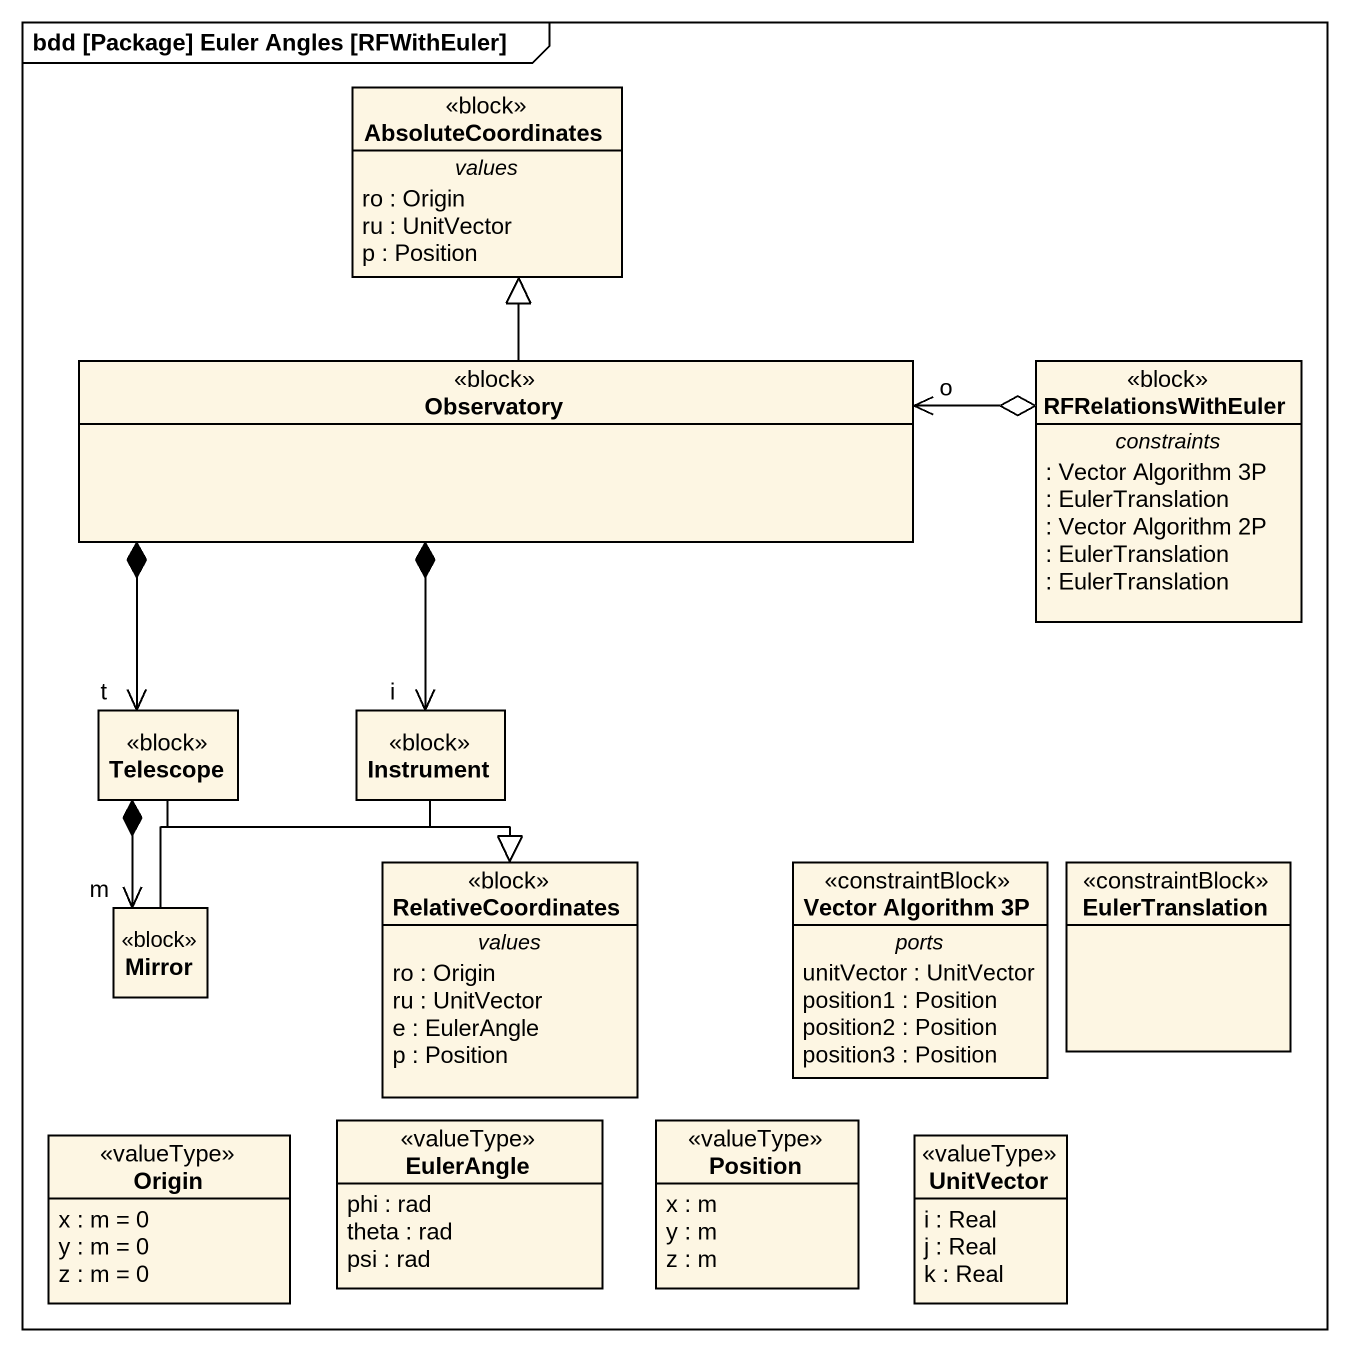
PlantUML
@startuml
mainframe bdd [Package] Euler Angles [RFWithEuler]
hide circle
hide empty members
class AbsoluteCoordinates <<block>> {
  -- values --
  ro : Origin
  ru : UnitVector
  p : Position
}
class Observatory <<block>>
class RFRelationsWithEuler <<block>> {
  -- constraints --
  : Vector Algorithm 3P
  : EulerTranslation
  : Vector Algorithm 2P
  : EulerTranslation
  : EulerTranslation
}
class Telescope <<block>>
class Instrument <<block>>
class Mirror <<block>>
class RelativeCoordinates <<block>> {
  -- values --
  ro : Origin
  ru : UnitVector
  e : EulerAngle
  p : Position
}
class "Vector Algorithm 3P" as Vector_Algorithm_3P <<constraintBlock>> {
  -- ports --
  unitVector : UnitVector
  position1 : Position
  position2 : Position
  position3 : Position
}
class EulerTranslation <<constraintBlock>>
class Origin <<valueType>> {
  x : m = 0
  y : m = 0
  z : m = 0
}
class EulerAngle <<valueType>> {
  phi : rad
  theta : rad
  psi : rad
}
class Position <<valueType>> {
  x : m
  y : m
  z : m
}
class UnitVector <<valueType>> {
  i : Real
  j : Real
  k : Real
}
Observatory -up-|> AbsoluteCoordinates
Observatory *--> "t" Telescope
Observatory *--> "i" Instrument
RFRelationsWithEuler o-left-> "o" Observatory
Telescope *--> "m" Mirror
Telescope --|> RelativeCoordinates
Instrument --|> RelativeCoordinates
Mirror -right-|> RelativeCoordinates
@enduml
